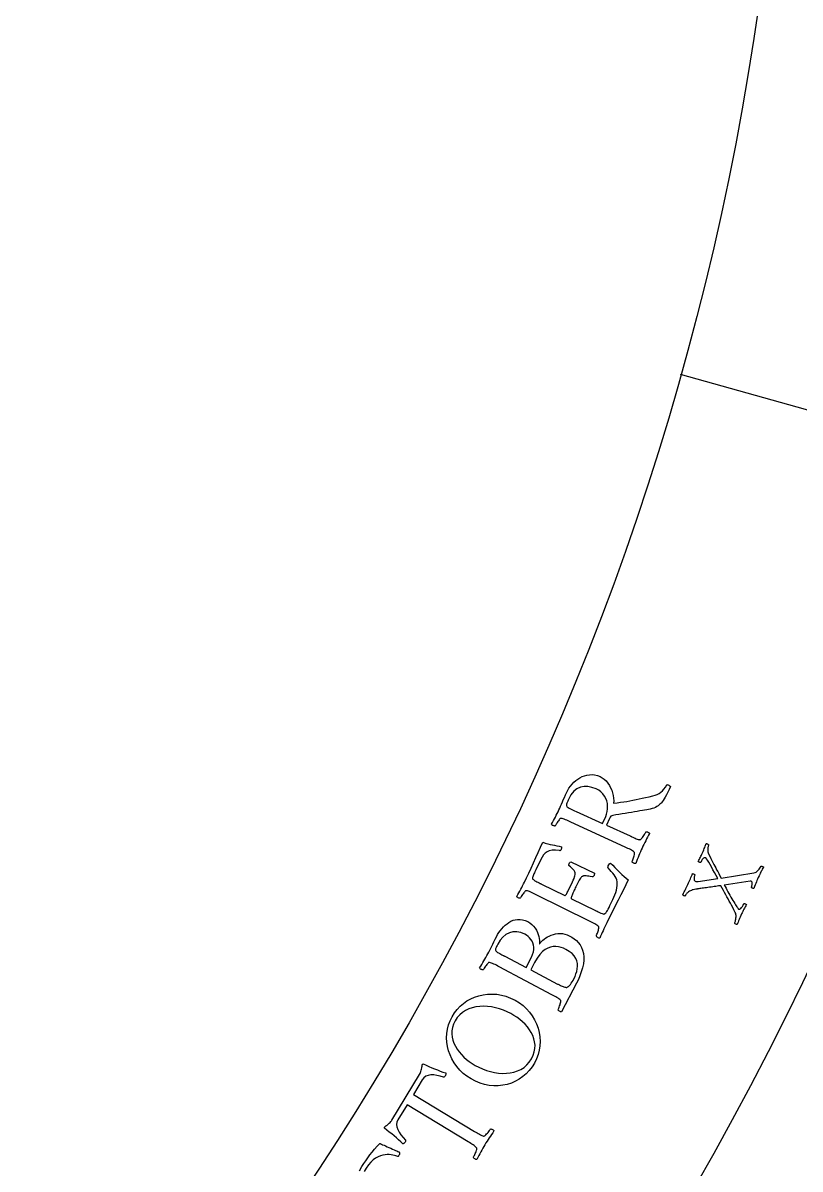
# Model space of a CAD drawing. Header units: millimetres. Extents: x -93 to 93, y -93 to 104.
# Drawn here: x 45.71 to 62.73, y -34.28 to -9.17 of the extents above; entities that cross this region are included whole.
import ezdxf

# ---------------------------------------------------------------- set-up
doc = ezdxf.new("R2010")
doc.units = ezdxf.units.MM
for name, color, linetype in [('CUT_OUTER', 1, 'Continuous'), ('ENGRAVE', 7, 'Continuous'), ('TEXT', 5, 'Continuous')]:
    doc.layers.add(name, color=color, linetype=linetype)

msp = doc.modelspace()

# ---------------------------------------------------------------- linework, layer by layer
at = {"layer": 'CUT_OUTER'}
msp.add_arc((-0.0002, -0.0002), 92.4998, 179.658282, 0.243527, dxfattribs=at)
at = {"layer": 'ENGRAVE'}
msp.add_lwpolyline([(70.8024, -19.8691), (60.1153, -16.87)], dxfattribs=at)
for radius in [90.65, 90.65, 88.2219, 83.7125, 83.7125, 80.1513, 73.5375, 73.5375, 69.6525, 62.4375, 62.4375]:
    msp.add_circle((0, 0), radius, dxfattribs=at)
at = {"layer": 'TEXT'}
for points in [[(57.6185, -26.0231), (57.6414, -25.9776), (57.6685, -25.9331), (57.6998, -25.8896), (57.7354, -25.8472), (57.7744, -25.807), (57.816, -25.7703), (57.8604, -25.7371), (57.9075, -25.7073), (57.9569, -25.6821), (58.0083, -25.6625), (58.0617, -25.6486), (58.117, -25.6403), (58.1738, -25.6389), (58.2316, -25.6454), (58.2904, -25.6599), (58.3501, -25.6824), (58.3984, -25.7078), (58.443, -25.7398), (58.4838, -25.7783), (58.5207, -25.8235), (58.5535, -25.8734), (58.5817, -25.9259), (58.6052, -25.9811), (58.6241, -26.039), (58.6379, -26.0976), (58.6463, -26.1548), (58.6492, -26.2108), (58.6466, -26.2654), (58.7232, -26.2557), (58.797, -26.2456), (58.868, -26.2349), (58.9362, -26.2238), (59.0031, -26.2121), (59.0701, -26.1994), (59.1372, -26.1859), (59.2045, -26.1715), (59.2736, -26.1562), (59.3465, -26.1398), (59.4229, -26.1224), (59.503, -26.1039), (59.5542, -26.0894), (59.601, -26.0715), (59.6432, -26.0501), (59.681, -26.0252), (59.7158, -25.9949), (59.7491, -25.9572), (59.7808, -25.9121), (59.811, -25.8597), (59.82, -25.858), (59.8306, -25.8596), (59.8428, -25.8644), (59.8566, -25.8725), (59.8696, -25.8814), (59.8796, -25.8885), (59.8865, -25.8938), (59.8902, -25.8974), (59.8601, -25.9652), (59.8313, -26.0265), (59.8037, -26.0812), (59.7775, -26.1293), (59.753, -26.1709), (59.7307, -26.2059), (59.7106, -26.2343), (59.6928, -26.2561), (59.6792, -26.2691), (59.6628, -26.2843), (59.6435, -26.3017), (59.6213, -26.3213), (59.5953, -26.3406), (59.5646, -26.3575), (59.5292, -26.3718), (59.4892, -26.3836), (59.4704, -26.3878), (59.4447, -26.3932), (59.412, -26.3998), (59.3723, -26.4075), (59.3269, -26.4162), (59.2769, -26.4253), (59.2224, -26.435), (59.1634, -26.4452), (59.1011, -26.4558), (59.0366, -26.4667), (58.9701, -26.4778), (58.9016, -26.4893), (58.8324, -26.5006), (58.764, -26.5114), (58.6966, -26.5216), (58.63, -26.5313), (58.6087, -26.5383), (58.5895, -26.5523), (58.5723, -26.5732), (58.5571, -26.6009), (58.4912, -26.7456), (59.0098, -26.9827), (59.0141, -26.9846), (59.0183, -26.9866), (59.0226, -26.9885), (59.0269, -26.9905), (59.0312, -26.9925), (59.0354, -26.9944), (59.0397, -26.9964), (59.044, -26.9983), (59.0705, -27.0103), (59.0958, -27.0216), (59.1199, -27.0321), (59.1429, -27.0418), (59.1646, -27.0503), (59.1847, -27.057), (59.2032, -27.0619), (59.2202, -27.065), (59.2294, -27.0632), (59.2403, -27.0568), (59.2527, -27.0461), (59.2668, -27.0308), (59.2814, -27.0127), (59.2954, -26.9935), (59.3089, -26.9732), (59.3217, -26.9517), (59.3332, -26.9314), (59.3426, -26.9144), (59.3497, -26.9007), (59.3547, -26.8904), (59.3632, -26.8896), (59.3735, -26.8907), (59.3855, -26.8936), (59.3992, -26.8985), (59.4124, -26.9045), (59.4227, -26.9112), (59.4301, -26.9186), (59.4346, -26.9266), (59.4125, -26.9681), (59.3909, -27.0088), (59.3699, -27.0486), (59.3494, -27.0876), (59.3293, -27.1265), (59.3095, -27.1662), (59.29, -27.2067), (59.2707, -27.248), (59.2524, -27.2885), (59.2344, -27.3296), (59.2168, -27.3713), (59.1995, -27.4136), (59.1824, -27.4564), (59.1652, -27.4996), (59.148, -27.5432), (59.1308, -27.5873), (59.1218, -27.5891), (59.1114, -27.5883), (59.0996, -27.5849), (59.0864, -27.5788), (59.0738, -27.5715), (59.0638, -27.5643), (59.0563, -27.5572), (59.0513, -27.5502), (59.0559, -27.5397), (59.0616, -27.5254), (59.0684, -27.5073), (59.0764, -27.4853), (59.0844, -27.4615), (59.0912, -27.4378), (59.0968, -27.4142), (59.1013, -27.3907), (59.104, -27.3696), (59.104, -27.3533), (59.1014, -27.3415), (59.0963, -27.3345), (59.0803, -27.3209), (59.0613, -27.3074), (59.0392, -27.2941), (59.0141, -27.2808), (58.9868, -27.2675), (58.9584, -27.2538), (58.9289, -27.2398), (58.8982, -27.2255), (57.7109, -26.6801), (57.6801, -26.6659), (57.65, -26.6524), (57.6207, -26.6394), (57.5923, -26.6269), (57.5653, -26.6161), (57.5404, -26.6076), (57.5176, -26.6016), (57.4969, -26.5981), (57.4872, -26.5981), (57.4763, -26.6033), (57.4644, -26.6138), (57.4513, -26.6294), (57.4379, -26.6479), (57.4248, -26.667), (57.4121, -26.6867), (57.3998, -26.7069), (57.3886, -26.726), (57.3796, -26.7419), (57.3726, -26.7549), (57.3677, -26.7647), (57.3592, -26.7653), (57.349, -26.764), (57.337, -26.7609), (57.3234, -26.7559), (57.3103, -26.7497), (57.3, -26.7429), (57.2927, -26.7356), (57.2882, -26.7276), (57.309, -26.687), (57.3297, -26.6469), (57.3503, -26.6073), (57.3708, -26.5684), (57.391, -26.5298), (57.4105, -26.491), (57.4294, -26.4522), (57.4476, -26.4132), (57.4663, -26.372), (57.4854, -26.329), (57.5048, -26.2843), (57.5245, -26.2378), (57.5453, -26.1889), (57.5679, -26.1368), (57.5923, -26.0816), (57.6185, -26.0231)], [(58.2621, -25.9509), (58.1719, -25.9181), (58.0845, -25.901), (58, -25.8996), (57.9183, -25.9139), (57.8417, -25.9475), (57.7724, -26.0038), (57.7103, -26.0828), (57.6554, -26.1846), (57.6491, -26.1989), (57.6417, -26.2167), (57.6331, -26.2379), (57.6233, -26.2627), (57.6153, -26.2869), (57.6118, -26.3068), (57.613, -26.3221), (57.6187, -26.3331), (57.6315, -26.345), (57.6493, -26.3576), (57.6721, -26.3711), (57.6999, -26.3854), (57.7303, -26.4001), (57.761, -26.4146), (57.792, -26.4291), (57.8232, -26.4435), (58.4057, -26.7065), (58.4728, -26.5592), (58.4939, -26.5046), (58.508, -26.4483), (58.5153, -26.3905), (58.5158, -26.3311), (58.5093, -26.2721), (58.4957, -26.2152), (58.4751, -26.1606), (58.4475, -26.1082), (58.4125, -26.0599), (58.37, -26.0176), (58.3198, -25.9813), (58.2621, -25.9509)], [(56.6935, -27.9951), (56.7409, -27.8977), (56.7894, -27.7948), (56.839, -27.6865), (56.8897, -27.5727), (56.941, -27.4572), (56.9925, -27.3434), (57.0441, -27.2314), (57.0959, -27.1213), (57.1507, -27.1382), (57.204, -27.1531), (57.2555, -27.1659), (57.3055, -27.1766), (57.3549, -27.1866), (57.4049, -27.1973), (57.4554, -27.2087), (57.5065, -27.2207), (57.5088, -27.2318), (57.5082, -27.2446), (57.5046, -27.2589), (57.4982, -27.2748), (57.4893, -27.2902), (57.48, -27.3003), (57.4702, -27.305), (57.4599, -27.3044), (57.3723, -27.2928), (57.2979, -27.293), (57.2365, -27.3048), (57.1882, -27.3283), (57.1483, -27.3607), (57.1125, -27.3993), (57.0806, -27.444), (57.0526, -27.4948), (56.9403, -27.7268), (56.9355, -27.7369), (56.9292, -27.7504), (56.9214, -27.7675), (56.9121, -27.7882), (56.9024, -27.8104), (56.8937, -27.8321), (56.8857, -27.8534), (56.8787, -27.8743), (56.8736, -27.8932), (56.8715, -27.9084), (56.8726, -27.9201), (56.8767, -27.9281), (56.89, -27.9392), (56.9058, -27.9505), (56.9242, -27.962), (56.9451, -27.9737), (56.9675, -27.9854), (56.9903, -27.9971), (57.0135, -28.0089), (57.0372, -28.0206), (57.0465, -28.0252), (57.0548, -28.0293), (57.062, -28.0328), (57.0681, -28.0358), (57.5799, -28.2872), (57.5861, -28.2875), (57.5935, -28.2827), (57.6021, -28.2728), (57.6118, -28.2579), (57.6222, -28.2398), (57.6327, -28.2205), (57.6434, -28.2), (57.6543, -28.1783), (57.7237, -28.0357), (57.7458, -27.9893), (57.7645, -27.9479), (57.7799, -27.9116), (57.7919, -27.8804), (57.8005, -27.8532), (57.8055, -27.8287), (57.807, -27.8071), (57.805, -27.7884), (57.7996, -27.7711), (57.791, -27.7541), (57.7793, -27.7373), (57.7645, -27.7207), (57.7464, -27.7032), (57.7249, -27.6836), (57.7001, -27.6621), (57.6719, -27.6384), (57.6649, -27.6308), (57.6624, -27.6202), (57.6644, -27.6065), (57.6708, -27.5898), (57.6792, -27.5747), (57.6881, -27.5629), (57.6976, -27.5543), (57.7077, -27.5491), (58.2279, -27.7974), (58.2295, -27.8069), (58.2283, -27.8184), (58.2244, -27.8321), (58.2177, -27.848), (58.2091, -27.8627), (58.1996, -27.8731), (58.1891, -27.8791), (58.1776, -27.8808), (58.1363, -27.8726), (58.1009, -27.8661), (58.0713, -27.8613), (58.0477, -27.8583), (58.0285, -27.8567), (58.0123, -27.856), (57.9991, -27.8564), (57.9889, -27.8578), (57.9803, -27.86), (57.972, -27.8631), (57.964, -27.8669), (57.9562, -27.8715), (57.9465, -27.8783), (57.9355, -27.89), (57.9232, -27.9068), (57.9096, -27.9285), (57.8952, -27.9535), (57.8805, -27.9798), (57.8656, -28.0075), (57.8504, -28.0366), (57.8354, -28.066), (57.821, -28.0946), (57.8071, -28.1224), (57.7939, -28.1494), (57.7848, -28.1683), (57.7753, -28.1884), (57.7653, -28.2099), (57.755, -28.2327), (57.7449, -28.2554), (57.736, -28.2767), (57.7282, -28.2966), (57.7215, -28.3152), (57.7171, -28.3312), (57.7159, -28.3436), (57.718, -28.3525), (57.7234, -28.3577), (58.2464, -28.6147), (58.2496, -28.6162), (58.2534, -28.6181), (58.258, -28.6204), (58.2633, -28.6229), (58.2844, -28.6332), (58.3084, -28.6447), (58.3354, -28.6574), (58.3652, -28.6713), (58.3934, -28.6835), (58.4156, -28.6912), (58.4317, -28.6944), (58.4418, -28.6931), (58.458, -28.6825), (58.473, -28.6693), (58.4869, -28.6536), (58.4997, -28.6354), (58.513, -28.6128), (58.5287, -28.5841), (58.5466, -28.5493), (58.5669, -28.5084), (58.6317, -28.3749), (58.6544, -28.3248), (58.6744, -28.2738), (58.6918, -28.2219), (58.7065, -28.1692), (58.7175, -28.1181), (58.724, -28.071), (58.726, -28.0278), (58.7234, -27.9886), (58.7161, -27.9471), (58.7027, -27.9072), (58.6832, -27.8687), (58.6575, -27.8317), (58.6279, -27.7952), (58.5965, -27.7584), (58.5633, -27.7212), (58.5283, -27.6836), (58.5231, -27.6755), (58.5216, -27.6648), (58.5239, -27.6516), (58.5301, -27.6358), (58.5422, -27.6129), (58.5544, -27.5953), (58.5667, -27.5829), (58.5792, -27.5758), (58.6272, -27.6232), (58.6765, -27.6724), (58.7272, -27.7234), (58.7792, -27.7761), (58.8304, -27.8266), (58.879, -27.8709), (58.9249, -27.9089), (58.9682, -27.9406), (58.9143, -28.0531), (58.8597, -28.1648), (58.8044, -28.2756), (58.7483, -28.3857), (58.6903, -28.499), (58.6294, -28.6197), (58.5655, -28.7476), (58.4985, -28.8829), (58.4755, -28.93), (58.4543, -28.9748), (58.4348, -29.0174), (58.417, -29.0578), (58.3997, -29.0972), (58.3814, -29.1372), (58.3622, -29.1775), (58.3422, -29.2183), (58.3331, -29.2198), (58.3227, -29.2187), (58.311, -29.2149), (58.298, -29.2085), (58.2856, -29.2009), (58.2758, -29.1934), (58.2685, -29.1861), (58.2637, -29.179), (58.2686, -29.1686), (58.2747, -29.1545), (58.282, -29.1365), (58.2906, -29.1148), (58.2992, -29.0912), (58.3067, -29.0677), (58.313, -29.0442), (58.3181, -29.0209), (58.3214, -28.9999), (58.3218, -28.9835), (58.3196, -28.9718), (58.3147, -28.9646), (58.2991, -28.9506), (58.2805, -28.9366), (58.2588, -28.9226), (58.234, -28.9087), (58.2071, -28.8945), (58.1791, -28.8801), (58.1499, -28.8653), (58.1196, -28.8501), (56.9494, -28.2692), (56.9189, -28.2542), (56.8892, -28.2398), (56.8603, -28.226), (56.8322, -28.2128), (56.8055, -28.2012), (56.7809, -28.192), (56.7583, -28.1854), (56.7377, -28.1813), (56.728, -28.1811), (56.717, -28.186), (56.7048, -28.1961), (56.6913, -28.2113), (56.6773, -28.2295), (56.6636, -28.2485), (56.6501, -28.2683), (56.6369, -28.2888), (56.6249, -28.3081), (56.6152, -28.3243), (56.6077, -28.3372), (56.6025, -28.347), (56.594, -28.3474), (56.5838, -28.3458), (56.572, -28.3424), (56.5585, -28.337), (56.5456, -28.3304), (56.5355, -28.3234), (56.5284, -28.3158), (56.5241, -28.3078), (56.546, -28.2676), (56.568, -28.2278), (56.5899, -28.1885), (56.6118, -28.1495), (56.6333, -28.1108), (56.6541, -28.0722), (56.6742, -28.0336), (56.6935, -27.9951)], [(60.275, -28.0451), (60.2901, -28.0121), (60.3042, -27.9803), (60.3173, -27.9498), (60.3293, -27.9205), (60.3409, -27.8919), (60.3524, -27.8637), (60.364, -27.8357), (60.3755, -27.808), (60.381, -27.8085), (60.3882, -27.8104), (60.397, -27.8137), (60.4076, -27.8182), (60.4173, -27.8233), (60.4238, -27.828), (60.427, -27.8323), (60.4269, -27.8362), (60.4238, -27.8437), (60.4205, -27.8531), (60.4171, -27.8645), (60.4135, -27.8777), (60.4104, -27.8919), (60.4085, -27.906), (60.4077, -27.9201), (60.4081, -27.9342), (60.4105, -27.9473), (60.4157, -27.9582), (60.4238, -27.967), (60.4347, -27.9738), (60.4466, -27.9776), (60.4615, -27.9794), (60.4793, -27.9791), (60.5001, -27.9768), (60.928, -27.9162), (60.8916, -27.8499), (60.8564, -27.7854), (60.8223, -27.7226), (60.7894, -27.6616), (60.7587, -27.6053), (60.731, -27.5567), (60.7064, -27.5158), (60.6849, -27.4825), (60.6813, -27.4778), (60.6774, -27.4737), (60.6733, -27.4702), (60.6688, -27.4673), (60.6648, -27.465), (60.6616, -27.4632), (60.6593, -27.4619), (60.6579, -27.4612), (60.6503, -27.4595), (60.641, -27.4604), (60.63, -27.4639), (60.6172, -27.47), (60.6031, -27.4812), (60.588, -27.5003), (60.5719, -27.5271), (60.5549, -27.5616), (60.5516, -27.5632), (60.546, -27.563), (60.5382, -27.561), (60.5282, -27.5574), (60.5179, -27.5529), (60.5095, -27.5486), (60.5029, -27.5444), (60.4981, -27.5403), (60.5119, -27.5147), (60.525, -27.4906), (60.5372, -27.468), (60.5486, -27.4468), (60.5596, -27.4257), (60.5708, -27.4034), (60.5821, -27.3799), (60.5935, -27.3552), (60.6087, -27.3208), (60.6221, -27.2891), (60.6338, -27.2599), (60.6438, -27.2333), (60.6525, -27.2091), (60.6604, -27.1872), (60.6677, -27.1675), (60.6743, -27.15), (60.6796, -27.1503), (60.6861, -27.1516), (60.6939, -27.1539), (60.7031, -27.1572), (60.7119, -27.1614), (60.719, -27.1663), (60.7243, -27.172), (60.7279, -27.1785), (60.7259, -27.1837), (60.7233, -27.1919), (60.72, -27.2031), (60.7162, -27.2173), (60.7126, -27.2336), (60.7101, -27.2513), (60.7087, -27.2703), (60.7085, -27.2906), (60.7099, -27.3117), (60.7138, -27.3329), (60.72, -27.3541), (60.7287, -27.3755), (60.7549, -27.4279), (60.7792, -27.4767), (60.8017, -27.5221), (60.8222, -27.564), (60.8421, -27.604), (60.8623, -27.6438), (60.8829, -27.6834), (60.9039, -27.7227), (60.9261, -27.7638), (60.9504, -27.8083), (60.9767, -27.8565), (61.0052, -27.9082), (61.7186, -27.7918), (61.744, -27.785), (61.7682, -27.7733), (61.7911, -27.7567), (61.8127, -27.7353), (61.8324, -27.7115), (61.8494, -27.6879), (61.8637, -27.6645), (61.8754, -27.6414), (61.8811, -27.641), (61.8881, -27.6422), (61.8965, -27.645), (61.9061, -27.6494), (61.9153, -27.6541), (61.9223, -27.6581), (61.927, -27.6611), (61.9296, -27.6634), (61.9158, -27.6894), (61.9029, -27.7135), (61.891, -27.7358), (61.88, -27.7562), (61.8693, -27.7769), (61.8579, -27.7998), (61.8459, -27.8251), (61.8332, -27.8527), (61.8163, -27.8908), (61.8008, -27.9265), (61.7868, -27.9598), (61.7743, -27.9908), (61.7619, -28.0219), (61.7486, -28.0556), (61.7342, -28.0918), (61.7188, -28.1306), (61.7125, -28.1318), (61.7048, -28.1312), (61.6955, -28.1287), (61.6849, -28.1244), (61.6751, -28.1194), (61.6686, -28.1147), (61.6655, -28.1104), (61.6656, -28.1064), (61.6682, -28.0996), (61.671, -28.0907), (61.6738, -28.0796), (61.6768, -28.0665), (61.6793, -28.0523), (61.6809, -28.0381), (61.6814, -28.0238), (61.6809, -28.0096), (61.679, -27.9966), (61.6752, -27.9862), (61.6694, -27.9785), (61.6618, -27.9733), (61.6597, -27.9725), (61.657, -27.9719), (61.6538, -27.9716), (61.6501, -27.9714), (61.6462, -27.9715), (61.6427, -27.9718), (61.6395, -27.9724), (61.6366, -27.9733), (61.0703, -28.0569), (61.0888, -28.0912), (61.1085, -28.127), (61.1293, -28.1643), (61.1513, -28.2032), (61.1737, -28.2426), (61.1959, -28.2816), (61.2179, -28.32), (61.2397, -28.3579), (61.2608, -28.3943), (61.2807, -28.4282), (61.2996, -28.4596), (61.3173, -28.4885), (61.3331, -28.5139), (61.3463, -28.5349), (61.357, -28.5516), (61.3651, -28.5639), (61.3668, -28.5659), (61.3688, -28.5685), (61.3711, -28.5714), (61.3738, -28.5749), (61.377, -28.5784), (61.3805, -28.5815), (61.3846, -28.5842), (61.3891, -28.5866), (61.3984, -28.5885), (61.4092, -28.5861), (61.4215, -28.5796), (61.4354, -28.5688), (61.4505, -28.5527), (61.4664, -28.53), (61.4832, -28.5008), (61.5008, -28.465), (61.5066, -28.4646), (61.5138, -28.4655), (61.5224, -28.4678), (61.5324, -28.4715), (61.5418, -28.4756), (61.5488, -28.4794), (61.5535, -28.4827), (61.5557, -28.4857), (61.5419, -28.5107), (61.5281, -28.536), (61.5142, -28.5616), (61.5004, -28.5875), (61.4868, -28.6134), (61.4737, -28.6393), (61.461, -28.6651), (61.4488, -28.6909), (61.4327, -28.7258), (61.4181, -28.7583), (61.4052, -28.7883), (61.3937, -28.8159), (61.3831, -28.8425), (61.3722, -28.8696), (61.3613, -28.8973), (61.3503, -28.9254), (61.3442, -28.9244), (61.3372, -28.9219), (61.3293, -28.918), (61.3206, -28.9126), (61.3123, -28.907), (61.306, -28.9025), (61.3016, -28.8991), (61.2992, -28.8967), (61.3015, -28.8907), (61.3048, -28.8805), (61.3091, -28.8659), (61.3145, -28.8471), (61.3198, -28.8253), (61.324, -28.8023), (61.3271, -28.7778), (61.3291, -28.7519), (61.3291, -28.7262), (61.3262, -28.7022), (61.3203, -28.6798), (61.3115, -28.6591), (61.283, -28.6041), (61.2556, -28.5516), (61.2293, -28.5017), (61.2041, -28.4544), (61.1794, -28.4084), (61.1544, -28.3624), (61.1292, -28.3166), (61.1039, -28.2709), (61.0779, -28.2242), (61.051, -28.1756), (61.0231, -28.125), (60.9942, -28.0724), (60.971, -28.0752), (60.9451, -28.0786), (60.9164, -28.0826), (60.885, -28.0873), (60.8519, -28.0921), (60.8181, -28.097), (60.7836, -28.1017), (60.7484, -28.1065), (60.7135, -28.1111), (60.6797, -28.1157), (60.6471, -28.1203), (60.6156, -28.1248), (60.5861, -28.1291), (60.5595, -28.133), (60.5355, -28.1364), (60.5144, -28.1394), (60.4972, -28.1418), (60.4848, -28.1436), (60.4774, -28.1446), (60.475, -28.145), (60.4448, -28.1489), (60.4173, -28.1537), (60.3927, -28.1594), (60.3707, -28.1659), (60.3503, -28.1736), (60.3299, -28.183), (60.3097, -28.1939), (60.2895, -28.2065), (60.2766, -28.2157), (60.2644, -28.2263), (60.2529, -28.2382), (60.242, -28.2514), (60.2323, -28.2645), (60.2242, -28.2763), (60.2178, -28.2868), (60.213, -28.2958), (60.2101, -28.2984), (60.2047, -28.2988), (60.197, -28.2968), (60.1868, -28.2926), (60.1767, -28.2873), (60.1688, -28.2819), (60.1633, -28.2764), (60.1601, -28.271), (60.1763, -28.2391), (60.1914, -28.2098), (60.2055, -28.1829), (60.2186, -28.1585), (60.2315, -28.1341), (60.2452, -28.107), (60.2597, -28.0774), (60.275, -28.0451)], [(56.0811, -29.1891), (56.1059, -29.1446), (56.1336, -29.1007), (56.1643, -29.0575), (56.1978, -29.0149), (56.2339, -28.9745), (56.272, -28.9377), (56.3122, -28.9044), (56.3545, -28.8748), (56.3988, -28.8499), (56.4452, -28.8307), (56.4937, -28.8173), (56.5443, -28.8097), (56.5968, -28.8093), (56.6511, -28.8174), (56.7071, -28.8343), (56.7649, -28.8598), (56.8138, -28.8884), (56.8572, -28.9219), (56.8951, -28.9601), (56.9275, -29.0032), (56.9546, -29.0487), (56.9768, -29.0944), (56.994, -29.1402), (57.0064, -29.1862), (57.0147, -29.23), (57.02, -29.2695), (57.0222, -29.3046), (57.0214, -29.3353), (57.0226, -29.3398), (57.0249, -29.3423), (57.0282, -29.3427), (57.0326, -29.341), (57.049, -29.3167), (57.07, -29.2921), (57.0956, -29.2672), (57.1256, -29.242), (57.1596, -29.2175), (57.1967, -29.1949), (57.2371, -29.1742), (57.2807, -29.1552), (57.3267, -29.1394), (57.3741, -29.1279), (57.423, -29.1209), (57.4734, -29.1184), (57.5244, -29.1212), (57.5752, -29.1305), (57.6258, -29.1463), (57.6763, -29.1685), (57.7326, -29.2002), (57.7844, -29.2359), (57.8314, -29.2757), (57.8737, -29.3195), (57.9108, -29.3685), (57.9419, -29.4241), (57.967, -29.4862), (57.9861, -29.5549), (57.9964, -29.627), (57.9966, -29.7038), (57.9867, -29.7852), (57.9665, -29.8712), (57.9395, -29.9584), (57.9088, -30.0433), (57.8746, -30.126), (57.8368, -30.2063), (57.504, -30.8351), (57.4949, -30.8363), (57.4846, -30.8349), (57.473, -30.8309), (57.4602, -30.8241), (57.448, -30.8161), (57.4384, -30.8084), (57.4313, -30.8009), (57.4267, -30.7936), (57.4319, -30.7834), (57.4384, -30.7694), (57.4462, -30.7517), (57.4554, -30.7302), (57.4646, -30.7068), (57.4728, -30.6835), (57.4797, -30.6603), (57.4855, -30.6371), (57.4893, -30.6162), (57.4903, -30.5999), (57.4884, -30.588), (57.4836, -30.5807), (57.4685, -30.5663), (57.4502, -30.5518), (57.4289, -30.5372), (57.4045, -30.5226), (57.3781, -30.5077), (57.3505, -30.4925), (57.3217, -30.4768), (57.2919, -30.4609), (56.1383, -29.8475), (56.1082, -29.8317), (56.079, -29.8164), (56.0505, -29.8018), (56.0228, -29.7878), (55.9964, -29.7755), (55.972, -29.7656), (55.9496, -29.7584), (55.9291, -29.7537), (55.9194, -29.7532), (55.9083, -29.7578), (55.8958, -29.7676), (55.8819, -29.7824), (55.8674, -29.8003), (55.8531, -29.8188), (55.8391, -29.8382), (55.8254, -29.8584), (55.8129, -29.8773), (55.8027, -29.8932), (55.7949, -29.906), (55.7894, -29.9156), (55.7809, -29.9157), (55.7707, -29.9139), (55.759, -29.9101), (55.7456, -29.9044), (55.7329, -29.8974), (55.7231, -29.8901), (55.7161, -29.8823), (55.7121, -29.8742), (55.7351, -29.8346), (55.7582, -29.7955), (55.7812, -29.7568), (55.8042, -29.7185), (55.8267, -29.6804), (55.8486, -29.6423), (55.8698, -29.6043), (55.8902, -29.5664), (55.9111, -29.5264), (55.9324, -29.4848), (55.954, -29.4416), (55.976, -29.3969), (55.9991, -29.3498), (56.0244, -29.2995), (56.0517, -29.2459), (56.0811, -29.1891)], [(56.7293, -29.8627), (56.8461, -29.6398), (56.8731, -29.5806), (56.8912, -29.5241), (56.9003, -29.4705), (56.9004, -29.4196), (56.893, -29.3718), (56.8797, -29.3273), (56.8605, -29.2861), (56.8354, -29.2483), (56.806, -29.2141), (56.7738, -29.1839), (56.7389, -29.1579), (56.7012, -29.1358), (56.6121, -29.099), (56.526, -29.0817), (56.4429, -29.0838), (56.3627, -29.1053), (56.2879, -29.1441), (56.2207, -29.1982), (56.1611, -29.2676), (56.109, -29.3524), (56.1019, -29.3663), (56.0935, -29.3837), (56.0837, -29.4044), (56.0726, -29.4286), (56.0632, -29.4523), (56.0586, -29.472), (56.0589, -29.4874), (56.0641, -29.4986), (56.0748, -29.509), (56.0891, -29.5201), (56.107, -29.532), (56.1284, -29.5446), (56.152, -29.5578), (56.1764, -29.5712), (56.2015, -29.5848), (56.2275, -29.5985), (56.2328, -29.6014), (56.2379, -29.604), (56.2425, -29.6065), (56.2469, -29.6088), (56.251, -29.6109), (56.2552, -29.6131), (56.2594, -29.6153), (56.2635, -29.6175)], [(56.8319, -29.9167), (57.4196, -30.2261), (57.4307, -30.2318), (57.4444, -30.2387), (57.4608, -30.2468), (57.4799, -30.2561), (57.5003, -30.2656), (57.5204, -30.2742), (57.5402, -30.2821), (57.5599, -30.2892), (57.5779, -30.2949), (57.593, -30.2986), (57.6051, -30.3004), (57.6143, -30.3001), (57.6383, -30.2912), (57.6606, -30.2776), (57.6814, -30.2595), (57.7007, -30.2367), (57.7193, -30.21), (57.7382, -30.1802), (57.7575, -30.1472), (57.777, -30.111), (57.8019, -30.0584), (57.8227, -30.0044), (57.8393, -29.9489), (57.8518, -29.892), (57.8576, -29.8345), (57.8541, -29.7774), (57.8413, -29.7206), (57.8193, -29.6643), (57.7857, -29.6099), (57.7381, -29.559), (57.6767, -29.5117), (57.6013, -29.4679), (57.5489, -29.4441), (57.4949, -29.4257), (57.4392, -29.4126), (57.3819, -29.4048), (57.3236, -29.405), (57.2647, -29.4162), (57.2054, -29.4381), (57.1454, -29.4709), (57.086, -29.5172), (57.0282, -29.5799), (56.9719, -29.6588), (56.9172, -29.7541)], [(55.1074, -30.9433), (55.1595, -30.8601), (55.2182, -30.7838), (55.2837, -30.7145), (55.3559, -30.6521), (55.4337, -30.5973), (55.5161, -30.5508), (55.6029, -30.5125), (55.6943, -30.4825), (55.789, -30.4612), (55.8858, -30.4489), (55.9847, -30.4458), (56.0857, -30.4517), (56.1876, -30.4678), (56.2892, -30.4947), (56.3904, -30.5326), (56.4911, -30.5815), (56.5822, -30.6365), (56.6652, -30.6984), (56.7402, -30.7674), (56.8071, -30.8434), (56.8658, -30.9249), (56.9161, -31.0103), (56.958, -31.0995), (56.9915, -31.1925), (57.016, -31.288), (57.0309, -31.3844), (57.0362, -31.4818), (57.032, -31.5802), (57.0178, -31.6779), (56.9932, -31.7733), (56.9584, -31.8665), (56.9132, -31.9573), (56.8601, -32.0421), (56.8, -32.1199), (56.7328, -32.1908), (56.6587, -32.2546), (56.579, -32.3105), (56.4949, -32.3574), (56.4067, -32.3954), (56.3142, -32.4244), (56.2187, -32.4442), (56.1215, -32.4544), (56.0225, -32.455), (55.9217, -32.4461), (55.8206, -32.427), (55.7206, -32.3971), (55.6215, -32.3564), (55.5235, -32.305), (55.4341, -32.2473), (55.3525, -32.1831), (55.2789, -32.1123), (55.2131, -32.0349), (55.1554, -31.9527), (55.1061, -31.8672), (55.0652, -31.7785), (55.0326, -31.6865), (55.0089, -31.5926), (54.9945, -31.498), (54.9895, -31.4028), (54.9937, -31.3068), (55.0075, -31.2118), (55.031, -31.1196), (55.0643, -31.0301), (55.1074, -30.9433)], [(55.1765, -31.0314), (55.1408, -31.1046), (55.1164, -31.1771), (55.1032, -31.249), (55.1014, -31.3203), (55.1091, -31.3905), (55.1248, -31.4588), (55.1485, -31.5253), (55.1801, -31.5901), (55.2185, -31.6527), (55.2624, -31.7128), (55.3118, -31.7703), (55.3667, -31.8253), (55.4254, -31.8771), (55.4864, -31.925), (55.5496, -31.9691), (55.615, -32.0093), (55.6938, -32.0512), (55.7755, -32.0877), (55.86, -32.1189), (55.9474, -32.1447), (56.0359, -32.1643), (56.1239, -32.177), (56.2114, -32.1827), (56.2983, -32.1814), (56.3831, -32.1725), (56.4643, -32.1552), (56.5418, -32.1297), (56.6156, -32.0958), (56.6841, -32.0527), (56.7457, -31.9994), (56.8002, -31.9361), (56.8478, -31.8626), (56.8844, -31.7872), (56.9096, -31.7127), (56.9231, -31.639), (56.9252, -31.5661), (56.9172, -31.4946), (56.9009, -31.4248), (56.8761, -31.3567), (56.843, -31.2905), (56.8029, -31.2266), (56.7573, -31.1658), (56.7062, -31.1082), (56.6496, -31.0536), (56.5893, -31.0026), (56.5269, -30.9556), (56.4626, -30.9127), (56.3962, -30.8738), (56.3166, -30.8337), (56.2345, -30.799), (56.1498, -30.7697), (56.0626, -30.7459), (55.9745, -30.7282), (55.887, -30.7175), (55.8002, -30.7136), (55.7141, -30.7165), (55.6302, -30.7268), (55.5503, -30.7448), (55.4744, -30.7706), (55.4023, -30.8042), (55.3356, -30.8465), (55.2758, -30.8984), (55.2228, -30.9601), (55.1765, -31.0314)], [(54.3973, -32.2061), (54.4065, -32.1887), (54.4154, -32.1679), (54.4239, -32.1438), (54.4321, -32.1164), (54.4393, -32.0891), (54.4449, -32.0653), (54.4489, -32.045), (54.4513, -32.0282), (54.4523, -32.0157), (54.4537, -32.0057), (54.4555, -31.998), (54.4576, -31.9929), (54.4603, -31.9889), (54.464, -31.9851), (54.4685, -31.9813), (54.4738, -31.9776), (54.5382, -32.0061), (54.6017, -32.0335), (54.6646, -32.0598), (54.7268, -32.0851), (54.7883, -32.1092), (54.849, -32.1322), (54.909, -32.154), (54.9683, -32.1748), (54.9694, -32.1796), (54.9701, -32.1857), (54.9707, -32.1929), (54.9709, -32.2014), (54.9702, -32.2103), (54.9678, -32.2192), (54.9636, -32.2279), (54.9576, -32.2365), (54.949, -32.2493), (54.9402, -32.2585), (54.9313, -32.264), (54.9222, -32.2658), (54.8471, -32.2425), (54.7753, -32.2268), (54.7066, -32.2188), (54.6412, -32.2183), (54.5817, -32.2274), (54.531, -32.2478), (54.489, -32.2796), (54.4557, -32.3227), (54.2605, -32.6493), (55.5974, -33.4538), (55.6264, -33.4711), (55.6546, -33.4877), (55.6819, -33.5036), (55.7082, -33.5186), (55.7333, -33.532), (55.7568, -33.5428), (55.7786, -33.551), (55.7988, -33.5565), (55.8082, -33.5557), (55.8197, -33.5507), (55.8333, -33.5414), (55.849, -33.5278), (55.8654, -33.5116), (55.8814, -33.4943), (55.8968, -33.476), (55.9116, -33.4568), (55.925, -33.4384), (55.9359, -33.423), (55.9444, -33.4105), (55.9505, -33.4009), (55.959, -33.4011), (55.9691, -33.4033), (55.9807, -33.4076), (55.9938, -33.4139), (56.0062, -33.4214), (56.0157, -33.4292), (56.0222, -33.4374), (56.0258, -33.4459), (55.9991, -33.4846), (55.9731, -33.5226), (55.9477, -33.5598), (55.923, -33.5962), (55.8987, -33.6326), (55.8745, -33.6699), (55.8506, -33.7079), (55.8268, -33.7467), (55.804, -33.7849), (55.7815, -33.8237), (55.7593, -33.8632), (55.7374, -33.9033), (55.7155, -33.9438), (55.6936, -33.9849), (55.6716, -34.0263), (55.6496, -34.0682), (55.6404, -34.0689), (55.6301, -34.0669), (55.6188, -34.0622), (55.6064, -34.0547), (55.5947, -34.0461), (55.5855, -34.0378), (55.5789, -34.0299), (55.5748, -34.0224), (55.5805, -34.0125), (55.5878, -33.9989), (55.5966, -33.9816), (55.607, -33.9607), (55.6176, -33.9379), (55.627, -33.9151), (55.6353, -33.8923), (55.6424, -33.8695), (55.6474, -33.8489), (55.6493, -33.8326), (55.648, -33.8206), (55.6437, -33.813), (55.6294, -33.7978), (55.612, -33.7823), (55.5916, -33.7665), (55.5681, -33.7505), (55.5425, -33.7341), (55.5158, -33.7174), (55.488, -33.7001), (55.4591, -33.6825), (54.1255, -32.8725), (53.9238, -33.2024), (53.9011, -33.2519), (53.8925, -33.3039), (53.898, -33.3583), (53.9176, -33.4151), (53.9483, -33.473), (53.987, -33.5306), (54.0338, -33.5878), (54.0886, -33.6446), (54.0912, -33.6534), (54.0904, -33.6639), (54.0864, -33.6759), (54.0791, -33.6895), (54.0743, -33.6987), (54.0687, -33.7062), (54.0622, -33.7121), (54.055, -33.7164), (54.0477, -33.7195), (54.0413, -33.7219), (54.0358, -33.7238), (54.0311, -33.7251), (53.9851, -33.6823), (53.9376, -33.6395), (53.8888, -33.5968), (53.8385, -33.5542), (53.787, -33.5114), (53.7342, -33.4684), (53.6802, -33.4251), (53.625, -33.3814), (53.6272, -33.3733), (53.6309, -33.3653), (53.6362, -33.3573), (53.6431, -33.3494), (53.6505, -33.3421), (53.6575, -33.3359), (53.6641, -33.3307), (53.6702, -33.3266), (53.6836, -33.3171), (53.6987, -33.3051), (53.7155, -33.2909), (53.734, -33.2743), (53.752, -33.2568), (53.7677, -33.2398), (53.781, -33.2234), (53.7919, -33.2075)]]:
    msp.add_lwpolyline(points, close=True, dxfattribs=at)
msp.add_lwpolyline([(53.079, -34.316), (53.1333, -34.2224), (53.1333, -34.2224), (53.1742, -34.1603), (53.2172, -34.0975), (53.2625, -34.0341), (53.3099, -33.97), (53.3598, -33.9061), (53.4126, -33.8434), (53.4683, -33.7817), (53.5269, -33.7212), (53.5306, -33.7227), (53.5419, -33.7274), (53.5607, -33.7353), (53.5869, -33.7463), (53.6182, -33.7595), (53.6519, -33.774), (53.688, -33.7898), (53.7265, -33.8069), (53.7654, -33.8242), (53.8025, -33.8406), (53.8378, -33.8561), (53.8714, -33.8708), (53.9007, -33.8836), (53.9231, -33.8937), (53.9387, -33.9011), (53.9474, -33.9058), (53.9527, -33.9092), (53.9564, -33.9151), (53.9584, -33.9237), (53.9588, -33.9348), (53.9576, -33.9471), (53.9548, -33.9588), (53.9505, -33.97), (53.9447, -33.9807), (53.9387, -33.9892), (53.932, -33.9965), (53.9248, -34.0024), (53.917, -34.0071), (53.8982, -34.0002), (53.8743, -33.9925), (53.8453, -33.9841), (53.8113, -33.975), (53.7731, -33.9673), (53.7317, -33.9631), (53.6873, -33.9623), (53.6397, -33.965), (53.59, -33.973), (53.5392, -33.9882), (53.4873, -34.0106), (53.4342, -34.0401), (53.381, -34.079), (53.3285, -34.1292), (53.2768, -34.1908), (53.2259, -34.2638), (53.1861, -34.3344)], dxfattribs=at)

doc.saveas('drawing.dxf')
